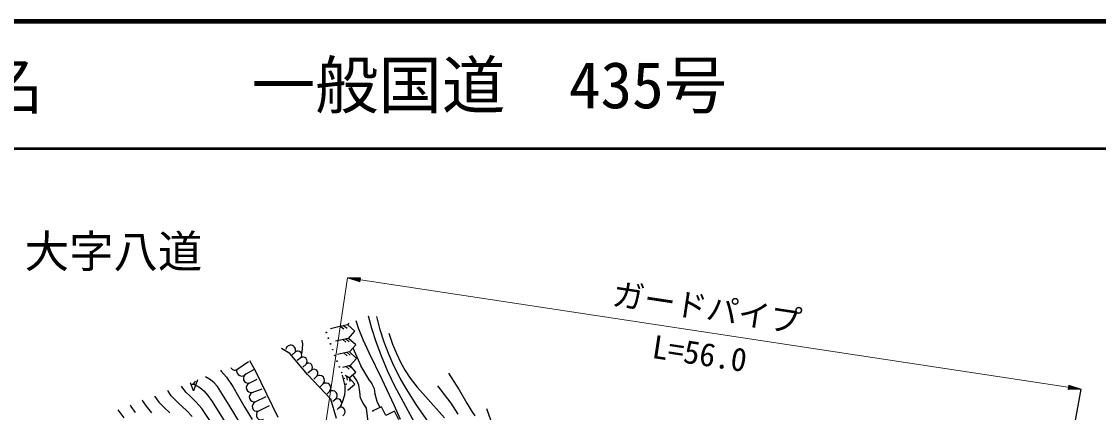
# Model space of a CAD drawing. Units: millimetres, scale not verified. Extents: x 40004 to 731143, y 20002 to 660685.
# Drawn here: x 198624 to 283489, y 349244 to 380034 of the extents above; entities that cross this region are included whole.
import ezdxf
from ezdxf.enums import TextEntityAlignment as Align

# ---------------------------------------------------------------- set-up
doc = ezdxf.new("R2010")
doc.units = ezdxf.units.MM
doc.header["$LTSCALE"] = 1000.09
for name, color, linetype, lineweight in [('M-BGD', 7, 'Continuous', 25), ('M-STR-HTXT', 7, 'Continuous', 13), ('M-TTL', 2, 'Continuous', 140), ('M-TTL-LINE', 7, 'Continuous', 50), ('M-TTL-TXT', 7, 'Continuous', 50)]:
    doc.layers.add(name, color=color, linetype=linetype, lineweight=lineweight)
doc.layers.add('M-BMK-HTXT', color=7, linetype='Continuous')
doc.styles.add('ＭＳ ゴシック', font='')
doc.styles.get('ＭＳ ゴシック').set_extended_font_data('MS Gothic')

msp = doc.modelspace()

# ---------------------------------------------------------------- hatches: boundary and pattern name
at = {"layer": 'M-STR-HTXT'}
for points in [[(224324, 359842), (225337, 359856), (225287, 359527)], [(282118, 351076), (281104, 351062), (281154, 351391)]]:
    msp.add_hatch(color=256, dxfattribs=at).paths.add_polyline_path(points)

# ---------------------------------------------------------------- linework, layer by layer
at = {"layer": 'M-BGD'}
for p, q in [((224974, 356482), (225160, 355910)), ((225936, 356843), (226199, 355888)), ((226898, 355739), (226611, 356810)), ((223701, 356005), (222976, 355839)), ((224332, 356148), (223701, 356005)), ((223779, 356022), (224029, 355823)), ((224022, 356078), (224273, 355879)), ((224332, 356148), (224454, 356287)), ((224900, 355647), (224332, 356148)), ((224398, 355078), (224900, 355647)), ((225160, 355910), (225526, 354978)), ((226199, 355888), (226540, 354835)), ((227208, 354780), (226898, 355739)), ((220741, 354895), (220733, 354947)), ((220781, 354650), (220741, 354895)), ((220755, 354848), (220749, 354862)), ((224398, 355078), (223359, 354859)), ((223940, 354982), (224187, 354778)), ((224184, 355033), (224432, 354830)), ((224967, 354576), (224398, 355078)), ((225526, 354978), (225984, 353966)), ((226540, 354835), (226961, 353703)), ((227566, 353838), (227208, 354780)), ((227580, 355488), (227863, 354624)), ((219770, 353894), (219116, 354285)), ((219517, 354355), (219425, 354198)), ((219770, 353894), (219764, 353907)), ((221168, 352229), (219770, 353894)), ((220201, 354020), (219957, 353771)), ((220201, 354020), (220195, 354033)), ((220703, 353853), (220771, 354252)), ((220771, 354252), (220781, 354650)), ((224465, 354008), (223536, 353814)), ((224039, 353919), (224286, 353715)), ((224284, 353970), (224531, 353766)), ((224465, 354008), (224967, 354576)), ((225033, 353506), (224465, 354008)), ((224735, 354323), (225366, 352916)), ((225984, 353966), (227020, 351871)), ((227863, 354624), (228162, 353878)), ((215588, 352636), (216516, 353252)), ((216582, 353335), (217045, 352542)), ((220623, 353540), (220346, 353326)), ((220629, 353533), (220623, 353547)), ((221044, 353060), (220779, 352823)), ((223307, 353751), (223301, 353765)), ((223307, 353751), (223316, 353739)), ((224532, 352938), (225033, 353506)), ((226961, 353703), (227472, 352497)), ((227970, 352917), (227566, 353838)), ((228162, 353878), (228509, 353158)), ((228509, 353158), (228854, 352554)), ((214299, 352581), (214366, 352504)), ((214366, 352504), (214784, 352024)), ((216338, 352287), (216919, 352623)), ((217045, 352542), (218827, 348874)), ((221168, 352229), (221162, 352243)), ((222999, 350300), (221168, 352229)), ((221466, 352581), (221173, 352337)), ((224532, 352938), (223908, 352780)), ((223924, 352176), (223918, 352190)), ((224199, 352854), (224454, 352660)), ((224442, 352915), (224697, 352721)), ((224452, 351979), (224971, 352419)), ((224971, 352419), (224532, 352938)), ((224815, 352107), (224738, 352213)), ((226072, 351747), (225366, 352916)), ((227472, 352497), (227992, 351398)), ((228467, 351932), (227970, 352917)), ((228854, 352554), (229253, 351956)), ((232268, 352345), (233118, 351015)), ((212170, 350959), (211927, 351589)), ((212494, 351802), (212170, 350959)), ((212345, 351414), (212679, 351208)), ((213516, 351818), (213132, 352041)), ((213794, 351578), (213516, 351818)), ((214058, 351278), (213794, 351578)), ((214784, 352024), (215274, 351281)), ((216571, 351550), (217199, 351869)), ((221887, 352101), (221667, 351857)), ((221887, 352101), (221881, 352115)), ((222391, 351499), (222167, 351266)), ((224119, 351330), (223924, 352176)), ((224452, 351979), (224116, 352167)), ((224221, 352109), (224274, 351793)), ((224373, 351021), (224892, 351461)), ((224439, 351987), (224492, 351671)), ((224892, 351461), (224452, 351979)), ((225036, 351764), (224815, 352107)), ((225202, 351403), (225036, 351764)), ((225294, 350863), (225202, 351403)), ((226072, 351747), (226241, 351490)), ((226241, 351490), (226407, 351130)), ((227020, 351871), (227960, 349852)), ((227947, 351487), (227941, 351501)), ((227992, 351398), (229604, 348414)), ((228924, 351132), (228467, 351932)), ((228515, 351844), (228509, 351858)), ((229253, 351956), (229804, 351249)), ((231402, 351351), (232464, 349965)), ((209116, 350535), (209132, 350506)), ((209132, 350506), (209455, 350050)), ((210171, 350931), (210145, 350969)), ((210422, 350566), (210171, 350931)), ((210981, 349984), (210422, 350566)), ((211271, 351239), (211221, 351325)), ((211571, 350853), (211271, 351239)), ((211902, 350530), (211571, 350853)), ((212379, 350067), (211902, 350530)), ((212170, 350959), (212165, 350972)), ((212170, 350959), (212165, 350972)), ((212679, 351208), (212983, 350952)), ((212983, 350952), (213316, 350575)), ((213316, 350575), (213647, 350115)), ((214999, 349811), (214058, 351278)), ((215274, 351281), (215725, 350500)), ((215725, 350500), (216217, 349628)), ((216804, 350813), (217595, 351106)), ((217038, 350075), (217905, 350504)), ((222895, 350896), (222700, 350701)), ((223908, 350054), (224098, 350621)), ((224098, 350621), (224140, 350939)), ((224140, 350939), (224119, 351330)), ((225328, 350361), (225294, 350863)), ((226407, 351130), (226462, 350716)), ((226462, 350716), (226456, 350730)), ((226462, 350716), (226610, 350144)), ((229785, 349784), (228924, 351132)), ((229804, 351249), (230461, 350494)), ((230461, 350494), (231942, 348811)), ((233118, 351015), (233712, 349971)), ((268865, 278406), (282118, 351076)), ((207263, 349722), (207204, 349818)), ((207263, 349722), (207257, 349736)), ((207615, 349237), (207263, 349722)), ((208160, 350177), (208137, 350211)), ((208465, 349737), (208160, 350177)), ((208893, 349219), (208465, 349737)), ((209455, 350050), (209862, 349622)), ((211619, 349401), (210981, 349984)), ((212831, 349554), (212379, 350067)), ((213647, 350115), (214652, 348496)), ((215871, 348356), (214999, 349811)), ((217271, 349338), (218158, 349785)), ((222992, 350307), (223001, 350295)), ((223432, 348757), (222999, 350300)), ((223398, 350293), (223155, 350099)), ((223689, 349588), (223908, 350054)), ((225540, 349974), (225328, 350361)), ((225807, 349595), (225540, 349974)), ((227002, 349698), (226317, 349361)), ((226610, 350144), (226871, 349636)), ((227339, 349013), (227002, 349698)), ((227960, 349852), (228450, 348713)), ((230636, 348547), (229785, 349784)), ((232464, 349965), (233000, 349121)), ((233712, 349971), (234119, 349328)), ((206238, 349456), (206234, 349462)), ((206701, 348812), (206238, 349456)), ((209862, 349622), (210312, 349223)), ((212064, 348922), (211619, 349401)), ((213828, 348059), (212831, 349554)), ((216217, 349628), (216805, 348701)), ((223667, 349641), (223487, 349478)), ((225929, 348497), (225807, 349595)), ((228024, 349350), (227339, 349013)), ((228361, 348665), (228024, 349350)), ((234119, 349328), (234339, 348980)), ((235614, 348649), (235292, 349523)), ((235403, 349245), (235397, 349259))]:
    msp.add_line(p, q, dxfattribs=at)
for centre in [(222636, 355544), (222806, 355093), (222976, 354642), (223146, 354190), (223316, 353739), (223492, 353285), (223669, 352831), (223845, 352377), (224022, 351923), (224198, 351469), (224375, 351015), (226317, 349361)]:
    msp.add_circle(centre, 25, dxfattribs=at)
for centre, radius, start, end in [((219845, 354158), 382, 121.72942, 149.06503), ((219161, 354494), 382, 338.69733, 352.60584), ((219845, 354158), 382, 99.38267, 121.72942), ((219845, 354158), 382, 338.69733, 99.38267), ((220395, 353765), 320, 315.26323, 127.36353), ((220817, 353286), 320, 315.26323, 127.36353), ((221238, 352806), 320, 315.26323, 127.36353), ((215414, 352883), 302, 198.08686, 305.22883), ((215992, 352524), 419, 164.55083, 325.51693), ((216491, 351930), 388, 113.25203, 281.87813), ((221660, 352327), 320, 315.26323, 127.36353), ((211911, 351853), 436, 288.92943, 345.2019), ((212130, 351011), 436, 61.62913, 100.22693), ((216724, 351193), 388, 113.25203, 281.87813), ((222104, 351771), 395, 316.47823, 123.29163), ((222608, 351168), 395, 316.47823, 123.29163), ((216958, 350456), 388, 113.25203, 281.87813), ((223112, 350565), 395, 316.47823, 123.29163), ((217191, 349718), 388, 113.25203, 281.87813), ((223510, 349958), 353, 296.38013, 108.48043), ((223779, 349306), 353, 296.38013, 108.48043), ((217509, 349042), 380, 128.70423, 299.66663)]:
    msp.add_arc(centre, radius, start, end, dxfattribs=at)
at = {"layer": 'M-STR-HTXT'}
for p, q in [((215568, 302111), (224324, 359842)), ((224324, 359842), (282118, 351076))]:
    msp.add_line(p, q, dxfattribs=at)
for points in [[(224324, 359842), (225337, 359856), (225287, 359527)], [(282118, 351076), (281104, 351062), (281154, 351391)]]:
    msp.add_lwpolyline(points, close=True, dxfattribs=at)
at = {"layer": 'M-TTL'}
msp.add_line((680061, 380034), (40004, 380034), dxfattribs=at)
at = {"layer": 'M-TTL-LINE'}
msp.add_line((40004, 370033), (680061, 370033), dxfattribs=at)

# ---------------------------------------------------------------- texts
at = {"layer": 'M-BMK-HTXT', "style": 'ＭＳ ゴシック'}
msp.add_text('大字八道', height=2566, dxfattribs=at).set_placement((205871, 361932), align=Align.MIDDLE_CENTER)
at = {"layer": 'M-STR-HTXT', "style": 'ＭＳ ゴシック'}
for s, p in [('ガードパイプ', (252420, 356045)), ('L=56.0', (251846, 352445))]:
    msp.add_text(s, height=1833, rotation=351.376, dxfattribs=at).set_placement(p, align=Align.BOTTOM_CENTER)
at = {"layer": 'M-TTL-TXT', "style": 'ＭＳ ゴシック'}
for s, p in [('路 線 名', (180396, 375034)), ('一般国道\u3000435号', (216753, 375034))]:
    msp.add_text(s, height=3666, dxfattribs=at).set_placement(p, align=Align.MIDDLE_LEFT)

doc.saveas('drawing.dxf')
